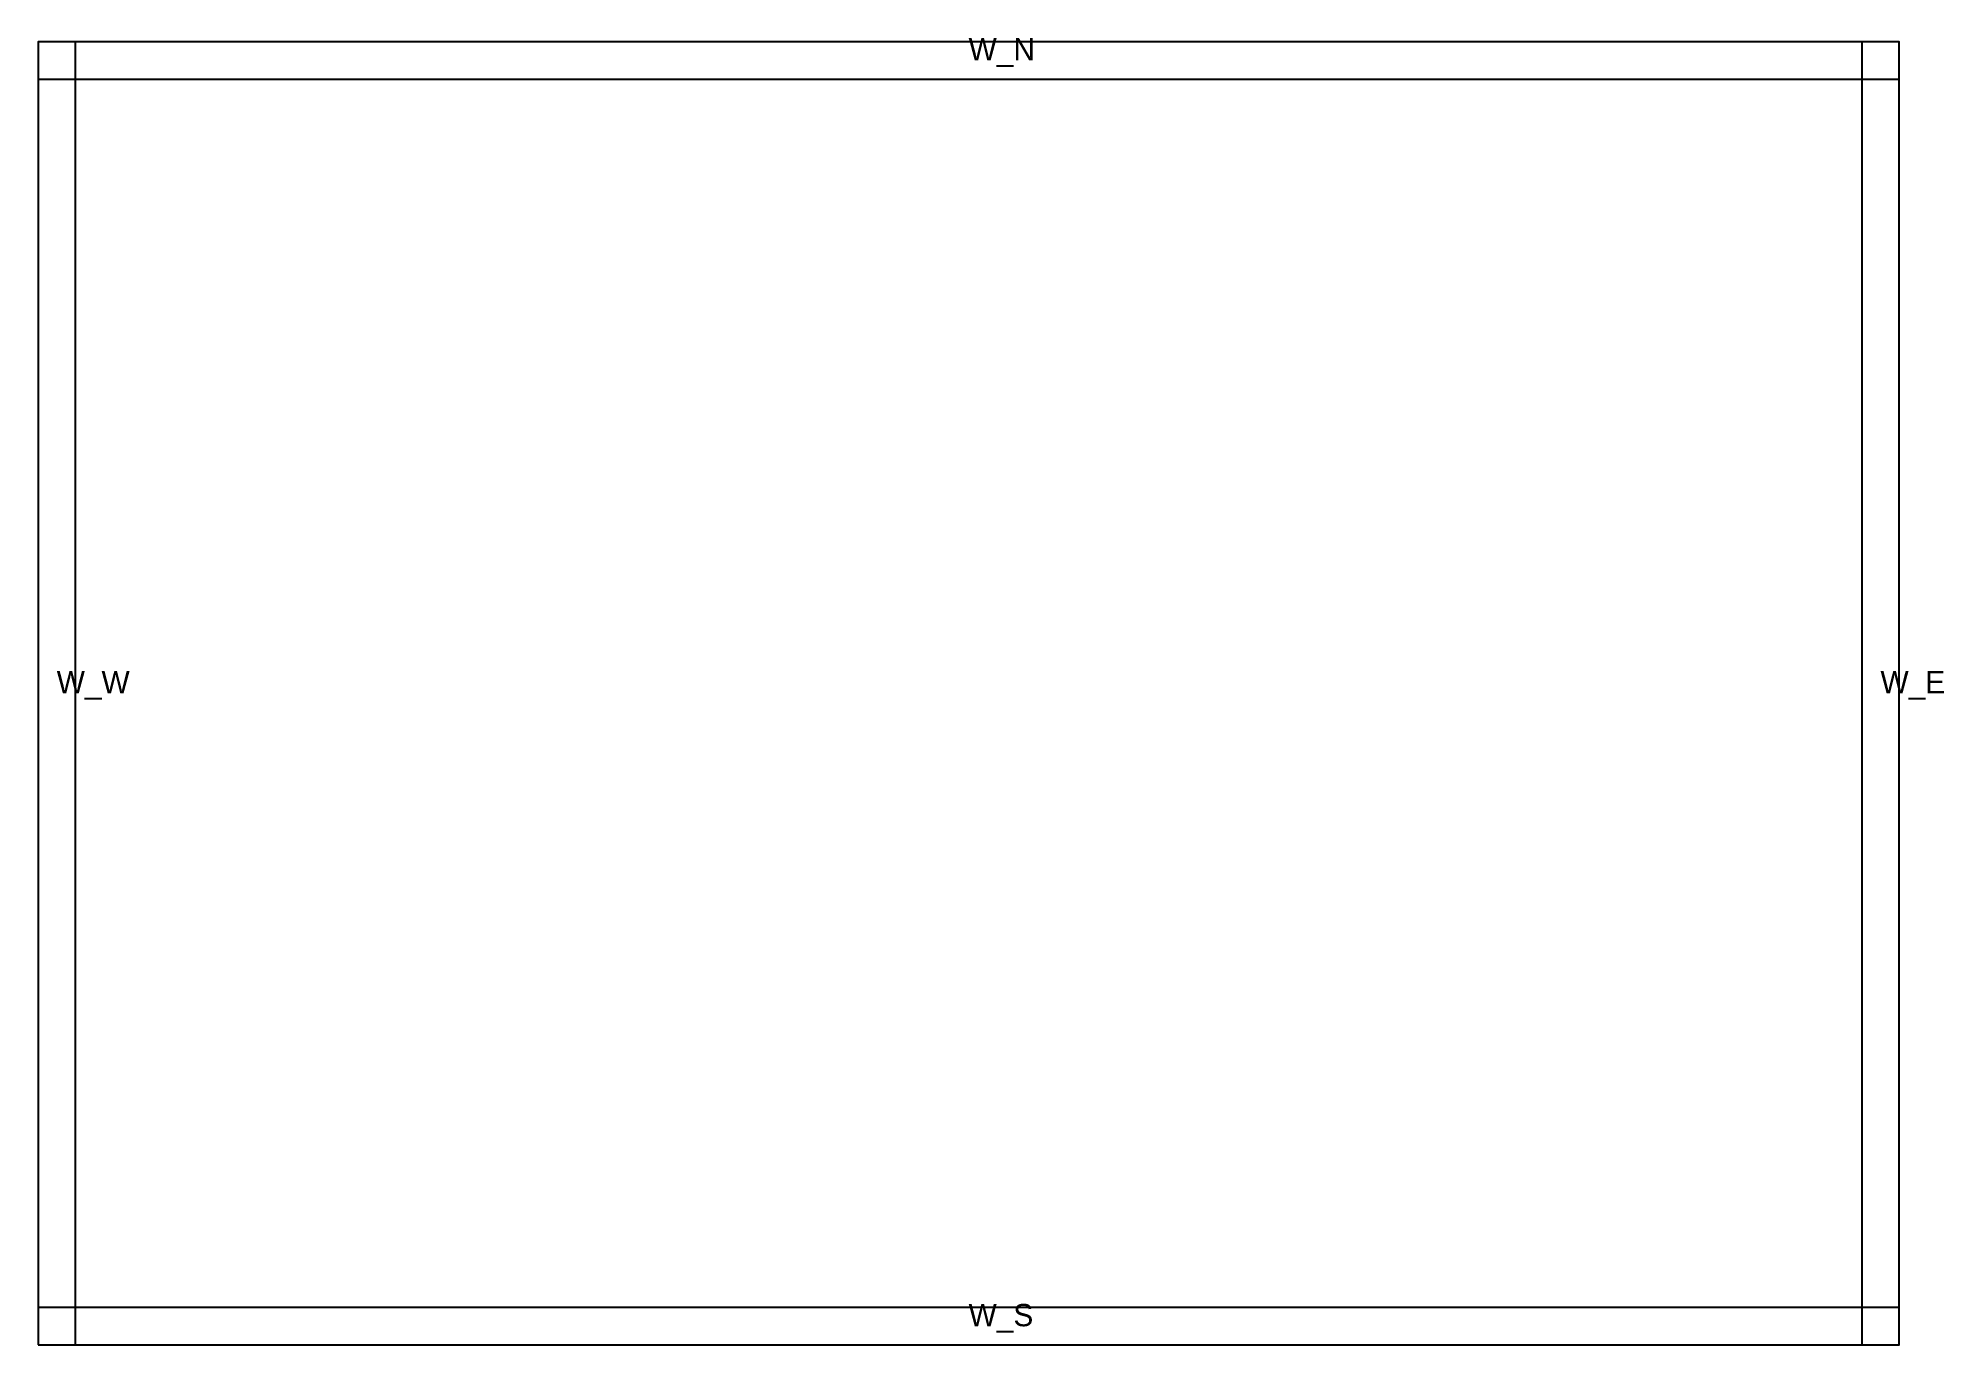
# Model space of a CAD drawing. Header units: metres. Extents: x 0 to 10.2, y 0 to 7.
import ezdxf

# ---------------------------------------------------------------- set-up
doc = ezdxf.new("R2010")
doc.units = ezdxf.units.M
doc.layers.add('WALL', color=1, linetype='Continuous')

msp = doc.modelspace()

# ---------------------------------------------------------------- linework, layer by layer
at = {"layer": 'WALL'}
for points in [[(0, 6.8), (10, 6.8), (10, 7), (0, 7)], [(0, 0), (0.2, 0), (0.2, 7), (0, 7)], [(9.8, 0), (10, 0), (10, 7), (9.8, 7)], [(0, 0), (10, 0), (10, 0.2), (0, 0.2)]]:
    msp.add_lwpolyline(points, close=True, dxfattribs=at)

# ---------------------------------------------------------------- texts
for s, p in [('W_N', (5, 6.9)), ('W_W', (0.1, 3.5)), ('W_E', (9.9, 3.5)), ('W_S', (5, 0.1))]:
    msp.add_text(s, height=0.12, dxfattribs=at).set_placement(p)

doc.saveas('drawing.dxf')
